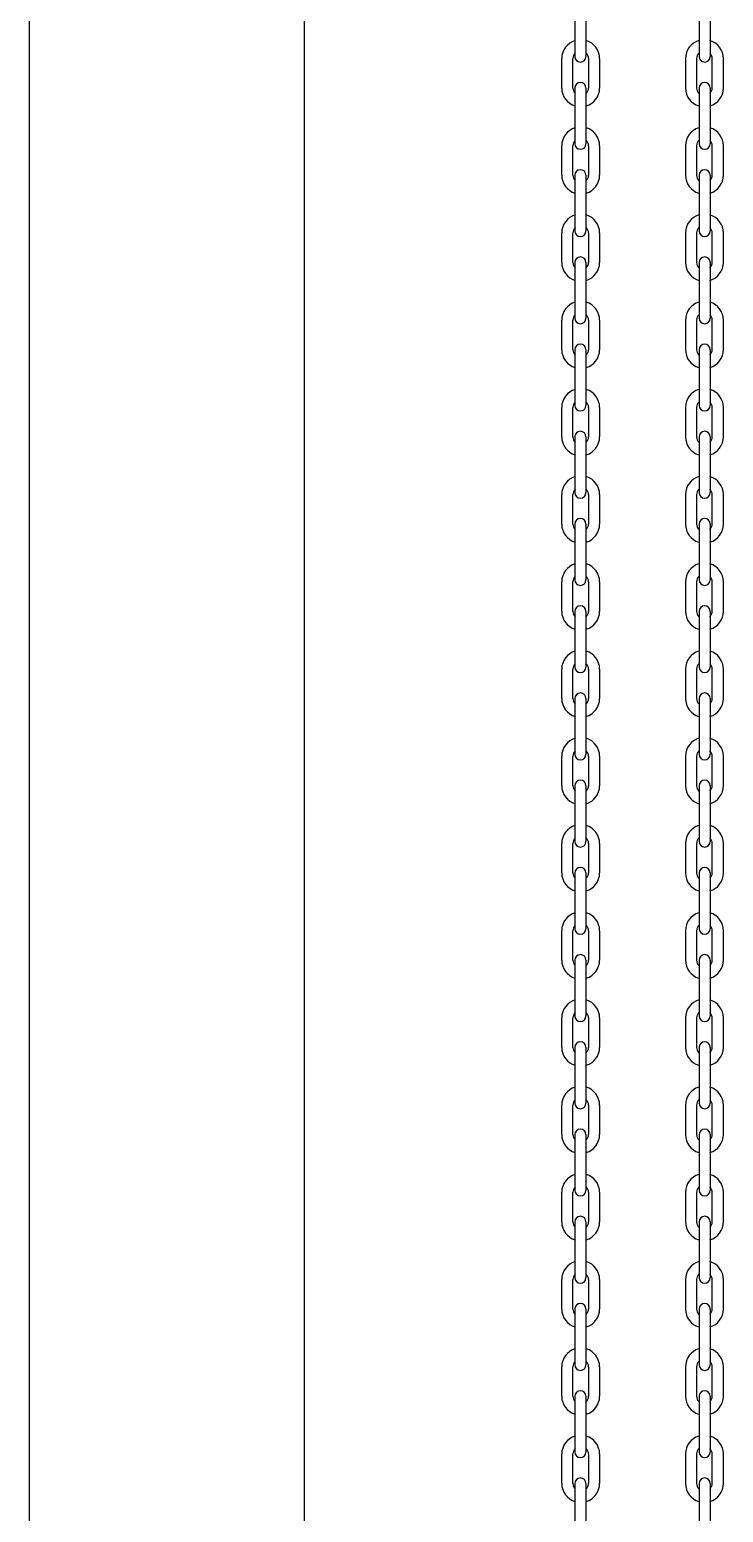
# Model space of a CAD drawing. Header units: millimetres. Extents: x 909 to 159266, y 137 to 21462.
# Drawn here: x 91008.1 to 91174.2, y 13634.5 to 13989.3 of the extents above; entities that cross this region are included whole.
import ezdxf

# ---------------------------------------------------------------- set-up
doc = ezdxf.new("R2010")
doc.units = ezdxf.units.MM
doc.header["$LTSCALE"] = 50
doc.header["$MEASUREMENT"] = 0
doc.layers.add('OHD Frame', color=2, linetype='Continuous')
doc.layers.add('OHD Track', color=4, linetype='Continuous')

msp = doc.modelspace()

# ---------------------------------------------------------------- linework, layer by layer
at = {"color": 7, "linetype": 'Continuous'}
for p, q in [((91138.62, 13996.18, 0), (91138.62, 13982.85, 0)), ((91141.29, 13996.18, 0), (91141.29, 13982.85, 0)), ((91168.37, 13996.18, 0), (91168.37, 13982.85, 0)), ((91171.04, 13996.18, 0), (91171.04, 13982.85, 0)), ((91135.49, 13975.31, 0), (91135.49, 13982.38, 0)), ((91138.16, 13975.31, 0), (91138.16, 13982.38, 0)), ((91141.89, 13982.38, 0), (91141.89, 13975.31, 0)), ((91144.56, 13982.38, 0), (91144.56, 13975.31, 0)), ((91165.1, 13982.38, 0), (91165.1, 13975.31, 0)), ((91167.77, 13982.38, 0), (91167.77, 13975.31, 0)), ((91171.5, 13975.31, 0), (91171.5, 13982.38, 0)), ((91174.17, 13975.31, 0), (91174.17, 13982.38, 0)), ((91138.62, 13975.31, 0), (91138.62, 13961.98, 0)), ((91141.29, 13975.31, 0), (91141.29, 13961.98, 0)), ((91168.37, 13975.31, 0), (91168.37, 13961.98, 0)), ((91171.04, 13975.31, 0), (91171.04, 13961.98, 0)), ((91135.49, 13954.45, 0), (91135.49, 13961.51, 0)), ((91138.16, 13954.45, 0), (91138.16, 13961.51, 0)), ((91141.89, 13961.51, 0), (91141.89, 13954.45, 0)), ((91144.56, 13961.51, 0), (91144.56, 13954.45, 0)), ((91165.1, 13961.51, 0), (91165.1, 13954.45, 0)), ((91167.77, 13961.51, 0), (91167.77, 13954.45, 0)), ((91171.5, 13954.45, 0), (91171.5, 13961.51, 0)), ((91174.17, 13954.45, 0), (91174.17, 13961.51, 0)), ((91138.62, 13954.45, 0), (91138.62, 13941.11, 0)), ((91141.29, 13954.45, 0), (91141.29, 13941.11, 0)), ((91168.37, 13954.45, 0), (91168.37, 13941.11, 0)), ((91171.04, 13954.45, 0), (91171.04, 13941.11, 0)), ((91135.49, 13933.58, 0), (91135.49, 13940.65, 0)), ((91138.16, 13933.58, 0), (91138.16, 13940.65, 0)), ((91141.89, 13940.65, 0), (91141.89, 13933.58, 0)), ((91144.56, 13940.65, 0), (91144.56, 13933.58, 0)), ((91165.1, 13940.65, 0), (91165.1, 13933.58, 0)), ((91167.77, 13940.65, 0), (91167.77, 13933.58, 0)), ((91171.5, 13933.58, 0), (91171.5, 13940.65, 0)), ((91174.17, 13933.58, 0), (91174.17, 13940.65, 0)), ((91138.62, 13933.58, 0), (91138.62, 13920.25, 0)), ((91141.29, 13933.58, 0), (91141.29, 13920.25, 0)), ((91168.37, 13933.58, 0), (91168.37, 13920.25, 0)), ((91171.04, 13933.58, 0), (91171.04, 13920.25, 0)), ((91135.49, 13912.71, 0), (91135.49, 13919.78, 0)), ((91138.16, 13912.71, 0), (91138.16, 13919.78, 0)), ((91141.89, 13919.78, 0), (91141.89, 13912.71, 0)), ((91144.56, 13919.78, 0), (91144.56, 13912.71, 0)), ((91165.1, 13919.78, 0), (91165.1, 13912.71, 0)), ((91167.77, 13919.78, 0), (91167.77, 13912.71, 0)), ((91171.5, 13912.71, 0), (91171.5, 13919.78, 0)), ((91174.17, 13912.71, 0), (91174.17, 13919.78, 0)), ((91138.62, 13912.71, 0), (91138.62, 13899.38, 0)), ((91141.29, 13912.71, 0), (91141.29, 13899.38, 0)), ((91168.37, 13912.71, 0), (91168.37, 13899.38, 0)), ((91171.04, 13912.71, 0), (91171.04, 13899.38, 0)), ((91135.49, 13891.85, 0), (91135.49, 13898.91, 0)), ((91138.16, 13891.85, 0), (91138.16, 13898.91, 0)), ((91141.89, 13898.91, 0), (91141.89, 13891.85, 0)), ((91144.56, 13898.91, 0), (91144.56, 13891.85, 0)), ((91165.1, 13898.91, 0), (91165.1, 13891.85, 0)), ((91167.77, 13898.91, 0), (91167.77, 13891.85, 0)), ((91171.5, 13891.85, 0), (91171.5, 13898.91, 0)), ((91174.17, 13891.85, 0), (91174.17, 13898.91, 0)), ((91138.62, 13891.85, 0), (91138.62, 13878.51, 0)), ((91141.29, 13891.85, 0), (91141.29, 13878.51, 0)), ((91168.37, 13891.85, 0), (91168.37, 13878.51, 0)), ((91171.04, 13891.85, 0), (91171.04, 13878.51, 0)), ((91135.49, 13870.98, 0), (91135.49, 13878.05, 0)), ((91138.16, 13870.98, 0), (91138.16, 13878.05, 0)), ((91141.89, 13878.05, 0), (91141.89, 13870.98, 0)), ((91144.56, 13878.05, 0), (91144.56, 13870.98, 0)), ((91165.1, 13878.05, 0), (91165.1, 13870.98, 0)), ((91167.77, 13878.05, 0), (91167.77, 13870.98, 0)), ((91171.5, 13870.98, 0), (91171.5, 13878.05, 0)), ((91174.17, 13870.98, 0), (91174.17, 13878.05, 0)), ((91138.62, 13870.98, 0), (91138.62, 13857.65, 0)), ((91141.29, 13870.98, 0), (91141.29, 13857.65, 0)), ((91168.37, 13870.98, 0), (91168.37, 13857.65, 0)), ((91171.04, 13870.98, 0), (91171.04, 13857.65, 0)), ((91135.49, 13850.11, 0), (91135.49, 13857.18, 0)), ((91138.16, 13850.11, 0), (91138.16, 13857.18, 0)), ((91141.89, 13857.18, 0), (91141.89, 13850.11, 0)), ((91144.56, 13857.18, 0), (91144.56, 13850.11, 0)), ((91165.1, 13857.18, 0), (91165.1, 13850.11, 0)), ((91167.77, 13857.18, 0), (91167.77, 13850.11, 0)), ((91171.5, 13850.11, 0), (91171.5, 13857.18, 0)), ((91174.17, 13850.11, 0), (91174.17, 13857.18, 0)), ((91138.62, 13850.11, 0), (91138.62, 13836.78, 0)), ((91141.29, 13850.11, 0), (91141.29, 13836.78, 0)), ((91168.37, 13850.11, 0), (91168.37, 13836.78, 0)), ((91171.04, 13850.11, 0), (91171.04, 13836.78, 0)), ((91135.49, 13829.25, 0), (91135.49, 13836.31, 0)), ((91138.16, 13829.25, 0), (91138.16, 13836.31, 0)), ((91141.89, 13836.31, 0), (91141.89, 13829.25, 0)), ((91144.56, 13836.31, 0), (91144.56, 13829.25, 0)), ((91165.1, 13836.31, 0), (91165.1, 13829.25, 0)), ((91167.77, 13836.31, 0), (91167.77, 13829.25, 0)), ((91171.5, 13829.25, 0), (91171.5, 13836.31, 0)), ((91174.17, 13829.25, 0), (91174.17, 13836.31, 0)), ((91138.62, 13829.25, 0), (91138.62, 13815.91, 0)), ((91141.29, 13829.25, 0), (91141.29, 13815.91, 0)), ((91168.37, 13829.25, 0), (91168.37, 13815.91, 0)), ((91171.04, 13829.25, 0), (91171.04, 13815.91, 0)), ((91135.49, 13808.38, 0), (91135.49, 13815.45, 0)), ((91138.16, 13808.38, 0), (91138.16, 13815.45, 0)), ((91141.89, 13815.45, 0), (91141.89, 13808.38, 0)), ((91144.56, 13815.45, 0), (91144.56, 13808.38, 0)), ((91165.1, 13815.45, 0), (91165.1, 13808.38, 0)), ((91167.77, 13815.45, 0), (91167.77, 13808.38, 0)), ((91171.5, 13808.38, 0), (91171.5, 13815.45, 0)), ((91174.17, 13808.38, 0), (91174.17, 13815.45, 0)), ((91138.62, 13808.38, 0), (91138.62, 13795.05, 0)), ((91141.29, 13808.38, 0), (91141.29, 13795.05, 0)), ((91168.37, 13808.38, 0), (91168.37, 13795.05, 0)), ((91171.04, 13808.38, 0), (91171.04, 13795.05, 0)), ((91135.49, 13787.51, 0), (91135.49, 13794.58, 0)), ((91138.16, 13787.51, 0), (91138.16, 13794.58, 0)), ((91141.89, 13794.58, 0), (91141.89, 13787.51, 0)), ((91144.56, 13794.58, 0), (91144.56, 13787.51, 0)), ((91165.1, 13794.58, 0), (91165.1, 13787.51, 0)), ((91167.77, 13794.58, 0), (91167.77, 13787.51, 0)), ((91171.5, 13787.51, 0), (91171.5, 13794.58, 0)), ((91174.17, 13787.51, 0), (91174.17, 13794.58, 0)), ((91138.62, 13787.51, 0), (91138.62, 13774.18, 0)), ((91141.29, 13787.51, 0), (91141.29, 13774.18, 0)), ((91168.37, 13787.51, 0), (91168.37, 13774.18, 0)), ((91171.04, 13787.51, 0), (91171.04, 13774.18, 0)), ((91135.49, 13766.64, 0), (91135.49, 13773.71, 0)), ((91138.16, 13766.64, 0), (91138.16, 13773.71, 0)), ((91141.89, 13773.71, 0), (91141.89, 13766.64, 0)), ((91144.56, 13773.71, 0), (91144.56, 13766.64, 0)), ((91165.1, 13773.71, 0), (91165.1, 13766.64, 0)), ((91167.77, 13773.71, 0), (91167.77, 13766.64, 0)), ((91171.5, 13766.64, 0), (91171.5, 13773.71, 0)), ((91174.17, 13766.64, 0), (91174.17, 13773.71, 0)), ((91138.62, 13766.64, 0), (91138.62, 13753.31, 0)), ((91141.29, 13766.64, 0), (91141.29, 13753.31, 0)), ((91168.37, 13766.64, 0), (91168.37, 13753.31, 0)), ((91171.04, 13766.64, 0), (91171.04, 13753.31, 0)), ((91135.49, 13745.78, 0), (91135.49, 13752.84, 0)), ((91138.16, 13745.78, 0), (91138.16, 13752.84, 0)), ((91141.89, 13752.84, 0), (91141.89, 13745.78, 0)), ((91144.56, 13752.84, 0), (91144.56, 13745.78, 0)), ((91165.1, 13752.84, 0), (91165.1, 13745.78, 0)), ((91167.77, 13752.84, 0), (91167.77, 13745.78, 0)), ((91171.5, 13745.78, 0), (91171.5, 13752.84, 0)), ((91174.17, 13745.78, 0), (91174.17, 13752.84, 0)), ((91138.62, 13745.78, 0), (91138.62, 13732.44, 0)), ((91141.29, 13745.78, 0), (91141.29, 13732.44, 0)), ((91168.37, 13745.78, 0), (91168.37, 13732.44, 0)), ((91171.04, 13745.78, 0), (91171.04, 13732.44, 0)), ((91135.49, 13724.91, 0), (91135.49, 13731.98, 0)), ((91138.16, 13724.91, 0), (91138.16, 13731.98, 0)), ((91141.89, 13731.98, 0), (91141.89, 13724.91, 0)), ((91144.56, 13731.98, 0), (91144.56, 13724.91, 0)), ((91165.1, 13731.98, 0), (91165.1, 13724.91, 0)), ((91167.77, 13731.98, 0), (91167.77, 13724.91, 0)), ((91171.5, 13724.91, 0), (91171.5, 13731.98, 0)), ((91174.17, 13724.91, 0), (91174.17, 13731.98, 0)), ((91138.62, 13724.91, 0), (91138.62, 13711.58, 0)), ((91141.29, 13724.91, 0), (91141.29, 13711.58, 0)), ((91168.37, 13724.91, 0), (91168.37, 13711.58, 0)), ((91171.04, 13724.91, 0), (91171.04, 13711.58, 0)), ((91135.49, 13704.04, 0), (91135.49, 13711.11, 0)), ((91138.16, 13704.04, 0), (91138.16, 13711.11, 0)), ((91141.89, 13711.11, 0), (91141.89, 13704.04, 0)), ((91144.56, 13711.11, 0), (91144.56, 13704.04, 0)), ((91165.1, 13711.11, 0), (91165.1, 13704.04, 0)), ((91167.77, 13711.11, 0), (91167.77, 13704.04, 0)), ((91171.5, 13704.04, 0), (91171.5, 13711.11, 0)), ((91174.17, 13704.04, 0), (91174.17, 13711.11, 0)), ((91138.62, 13704.04, 0), (91138.62, 13690.71, 0)), ((91141.29, 13704.04, 0), (91141.29, 13690.71, 0)), ((91168.37, 13704.04, 0), (91168.37, 13690.71, 0)), ((91171.04, 13704.04, 0), (91171.04, 13690.71, 0)), ((91135.49, 13683.18, 0), (91135.49, 13690.24, 0)), ((91138.16, 13683.18, 0), (91138.16, 13690.24, 0)), ((91141.89, 13690.24, 0), (91141.89, 13683.18, 0)), ((91144.56, 13690.24, 0), (91144.56, 13683.18, 0)), ((91165.1, 13690.24, 0), (91165.1, 13683.18, 0)), ((91167.77, 13690.24, 0), (91167.77, 13683.18, 0)), ((91171.5, 13683.18, 0), (91171.5, 13690.24, 0)), ((91174.17, 13683.18, 0), (91174.17, 13690.24, 0)), ((91138.62, 13683.18, 0), (91138.62, 13669.84, 0)), ((91141.29, 13683.18, 0), (91141.29, 13669.84, 0)), ((91168.37, 13683.18, 0), (91168.37, 13669.84, 0)), ((91171.04, 13683.18, 0), (91171.04, 13669.84, 0)), ((91135.49, 13662.31, 0), (91135.49, 13669.38, 0)), ((91138.16, 13662.31, 0), (91138.16, 13669.38, 0)), ((91141.89, 13669.38, 0), (91141.89, 13662.31, 0)), ((91144.56, 13669.38, 0), (91144.56, 13662.31, 0)), ((91165.1, 13669.38, 0), (91165.1, 13662.31, 0)), ((91167.77, 13669.38, 0), (91167.77, 13662.31, 0)), ((91171.5, 13662.31, 0), (91171.5, 13669.38, 0)), ((91174.17, 13662.31, 0), (91174.17, 13669.38, 0)), ((91138.62, 13662.31, 0), (91138.62, 13648.98, 0)), ((91141.29, 13662.31, 0), (91141.29, 13648.98, 0)), ((91168.37, 13662.31, 0), (91168.37, 13648.98, 0)), ((91171.04, 13662.31, 0), (91171.04, 13648.98, 0)), ((91135.49, 13641.44, 0), (91135.49, 13648.51, 0)), ((91138.16, 13641.44, 0), (91138.16, 13648.51, 0)), ((91141.89, 13648.51, 0), (91141.89, 13641.44, 0)), ((91144.56, 13648.51, 0), (91144.56, 13641.44, 0)), ((91165.1, 13648.51, 0), (91165.1, 13641.44, 0)), ((91167.77, 13648.51, 0), (91167.77, 13641.44, 0)), ((91171.5, 13641.44, 0), (91171.5, 13648.51, 0)), ((91174.17, 13641.44, 0), (91174.17, 13648.51, 0)), ((91138.62, 13641.44, 0), (91138.62, 13628.11, 0)), ((91141.29, 13641.44, 0), (91141.29, 13628.11, 0)), ((91168.37, 13641.44, 0), (91168.37, 13628.11, 0)), ((91171.04, 13641.44, 0), (91171.04, 13628.11, 0))]:
    msp.add_line(p, q, dxfattribs=at)
for centre, radius, start, end in [((91139.96, 13982.38, 0), 4.47, 106.4768, 180), ((91140.09, 13982.38, 0), 4.47, 0, 73.5232), ((91169.57, 13982.38, 0), 4.47, 106.4768, 180), ((91169.7, 13982.38, 0), 4.47, 0, 73.5232), ((91139.96, 13982.38, 0), 1.8, 134.9422, 180), ((91139.96, 13982.85, 0), 1.33, 180, 0), ((91140.09, 13982.38, 0), 1.8, 0, 45.0578), ((91169.57, 13982.38, 0), 1.8, 134.9422, 180), ((91169.7, 13982.85, 0), 1.33, 180, 0), ((91169.7, 13982.38, 0), 1.8, 0, 45.0578), ((91139.96, 13975.31, 0), 1.33, 0, 180), ((91169.7, 13975.31, 0), 1.33, 0, 180), ((91139.96, 13975.31, 0), 4.47, 180, 253.5232), ((91139.96, 13975.31, 0), 1.8, 180, 225.0578), ((91140.09, 13975.31, 0), 4.47, 286.4768, 0), ((91140.09, 13975.31, 0), 1.8, 314.9422, 0), ((91169.57, 13975.31, 0), 4.47, 180, 253.5232), ((91169.57, 13975.31, 0), 1.8, 180, 225.0578), ((91169.7, 13975.31, 0), 4.47, 286.4768, 0), ((91169.7, 13975.31, 0), 1.8, 314.9422, 0), ((91139.96, 13961.51, 0), 4.47, 106.4768, 180), ((91139.96, 13961.51, 0), 1.8, 134.9422, 180), ((91140.09, 13961.51, 0), 4.47, 0, 73.5232), ((91140.09, 13961.51, 0), 1.8, 0, 45.0578), ((91169.57, 13961.51, 0), 4.47, 106.4768, 180), ((91169.57, 13961.51, 0), 1.8, 134.9422, 180), ((91169.7, 13961.51, 0), 4.47, 0, 73.5232), ((91169.7, 13961.51, 0), 1.8, 0, 45.0578), ((91139.96, 13961.98, 0), 1.33, 180, 0), ((91169.7, 13961.98, 0), 1.33, 180, 0), ((91139.96, 13954.45, 0), 1.33, 0, 180), ((91169.7, 13954.45, 0), 1.33, 0, 180), ((91139.96, 13954.45, 0), 4.47, 180, 253.5232), ((91139.96, 13954.45, 0), 1.8, 180, 225.0578), ((91140.09, 13954.45, 0), 4.47, 286.4768, 0), ((91140.09, 13954.45, 0), 1.8, 314.9422, 0), ((91169.57, 13954.45, 0), 4.47, 180, 253.5232), ((91169.57, 13954.45, 0), 1.8, 180, 225.0578), ((91169.7, 13954.45, 0), 4.47, 286.4768, 0), ((91169.7, 13954.45, 0), 1.8, 314.9422, 0), ((91139.96, 13940.65, 0), 4.47, 106.4768, 180), ((91140.09, 13940.65, 0), 4.47, 0, 73.5232), ((91169.57, 13940.65, 0), 4.47, 106.4768, 180), ((91169.7, 13940.65, 0), 4.47, 0, 73.5232), ((91139.96, 13940.65, 0), 1.8, 134.9422, 180), ((91139.96, 13941.11, 0), 1.33, 180, 0), ((91140.09, 13940.65, 0), 1.8, 0, 45.0578), ((91169.57, 13940.65, 0), 1.8, 134.9422, 180), ((91169.7, 13941.11, 0), 1.33, 180, 0), ((91169.7, 13940.65, 0), 1.8, 0, 45.0578), ((91139.96, 13933.58, 0), 1.33, 0, 180), ((91169.7, 13933.58, 0), 1.33, 0, 180), ((91139.96, 13933.58, 0), 4.47, 180, 253.5232), ((91139.96, 13933.58, 0), 1.8, 180, 225.0578), ((91140.09, 13933.58, 0), 4.47, 286.4768, 0), ((91140.09, 13933.58, 0), 1.8, 314.9422, 0), ((91169.57, 13933.58, 0), 4.47, 180, 253.5232), ((91169.57, 13933.58, 0), 1.8, 180, 225.0578), ((91169.7, 13933.58, 0), 4.47, 286.4768, 0), ((91169.7, 13933.58, 0), 1.8, 314.9422, 0), ((91139.96, 13919.78, 0), 4.47, 106.4768, 180), ((91140.09, 13919.78, 0), 4.47, 0, 73.5232), ((91169.57, 13919.78, 0), 4.47, 106.4768, 180), ((91169.7, 13919.78, 0), 4.47, 0, 73.5232), ((91139.96, 13919.78, 0), 1.8, 134.9422, 180), ((91139.96, 13920.25, 0), 1.33, 180, 0), ((91140.09, 13919.78, 0), 1.8, 0, 45.0578), ((91169.57, 13919.78, 0), 1.8, 134.9422, 180), ((91169.7, 13920.25, 0), 1.33, 180, 0), ((91169.7, 13919.78, 0), 1.8, 0, 45.0578), ((91139.96, 13912.71, 0), 1.33, 0, 180), ((91169.7, 13912.71, 0), 1.33, 0, 180), ((91139.96, 13912.71, 0), 4.47, 180, 253.5232), ((91139.96, 13912.71, 0), 1.8, 180, 225.0578), ((91140.09, 13912.71, 0), 4.47, 286.4768, 0), ((91140.09, 13912.71, 0), 1.8, 314.9422, 0), ((91169.57, 13912.71, 0), 4.47, 180, 253.5232), ((91169.57, 13912.71, 0), 1.8, 180, 225.0578), ((91169.7, 13912.71, 0), 4.47, 286.4768, 0), ((91169.7, 13912.71, 0), 1.8, 314.9422, 0), ((91139.96, 13898.91, 0), 4.47, 106.4768, 180), ((91140.09, 13898.91, 0), 4.47, 0, 73.5232), ((91169.57, 13898.91, 0), 4.47, 106.4768, 180), ((91169.7, 13898.91, 0), 4.47, 0, 73.5232), ((91139.96, 13898.91, 0), 1.8, 134.9422, 180), ((91139.96, 13899.38, 0), 1.33, 180, 0), ((91140.09, 13898.91, 0), 1.8, 0, 45.0578), ((91169.57, 13898.91, 0), 1.8, 134.9422, 180), ((91169.7, 13899.38, 0), 1.33, 180, 0), ((91169.7, 13898.91, 0), 1.8, 0, 45.0578), ((91139.96, 13891.85, 0), 4.47, 180, 253.5232), ((91139.96, 13891.85, 0), 1.8, 180, 225.0578), ((91139.96, 13891.85, 0), 1.33, 0, 180), ((91140.09, 13891.85, 0), 4.47, 286.4768, 0), ((91140.09, 13891.85, 0), 1.8, 314.9422, 0), ((91169.57, 13891.85, 0), 4.47, 180, 253.5232), ((91169.57, 13891.85, 0), 1.8, 180, 225.0578), ((91169.7, 13891.85, 0), 1.33, 0, 180), ((91169.7, 13891.85, 0), 4.47, 286.4768, 0), ((91169.7, 13891.85, 0), 1.8, 314.9422, 0), ((91139.96, 13878.05, 0), 4.47, 106.4768, 180), ((91140.09, 13878.05, 0), 4.47, 0, 73.5232), ((91169.57, 13878.05, 0), 4.47, 106.4768, 180), ((91169.7, 13878.05, 0), 4.47, 0, 73.5232), ((91139.96, 13878.05, 0), 1.8, 134.9422, 180), ((91139.96, 13878.51, 0), 1.33, 180, 0), ((91140.09, 13878.05, 0), 1.8, 0, 45.0578), ((91169.57, 13878.05, 0), 1.8, 134.9422, 180), ((91169.7, 13878.51, 0), 1.33, 180, 0), ((91169.7, 13878.05, 0), 1.8, 0, 45.0578), ((91139.96, 13870.96, 0), 4.47, 180, 253.5232), ((91139.96, 13870.98, 0), 1.8, 180, 225.0578), ((91139.96, 13870.96, 0), 1.8, 180, 225.0578), ((91139.96, 13870.98, 0), 1.33, 0, 180), ((91140.09, 13870.98, 0), 1.8, 314.9422, 0), ((91140.09, 13870.96, 0), 4.47, 286.4768, 0), ((91169.57, 13870.96, 0), 4.47, 180, 253.5232), ((91169.57, 13870.98, 0), 1.8, 180, 225.0578), ((91169.57, 13870.96, 0), 1.8, 180, 225.0578), ((91169.7, 13870.98, 0), 1.33, 0, 180), ((91169.7, 13870.96, 0), 4.47, 286.4768, 0), ((91169.7, 13870.98, 0), 1.8, 314.9422, 0), ((91139.96, 13857.18, 0), 4.47, 106.4768, 180), ((91140.09, 13857.18, 0), 4.47, 0, 73.5232), ((91169.57, 13857.18, 0), 4.47, 106.4768, 180), ((91169.7, 13857.18, 0), 4.47, 0, 73.5232), ((91139.96, 13857.18, 0), 1.8, 134.9422, 180), ((91139.96, 13857.65, 0), 1.33, 180, 0), ((91140.09, 13857.18, 0), 1.8, 0, 45.0578), ((91169.57, 13857.18, 0), 1.8, 134.9422, 180), ((91169.7, 13857.65, 0), 1.33, 180, 0), ((91169.7, 13857.18, 0), 1.8, 0, 45.0578), ((91139.96, 13850.11, 0), 4.47, 180, 253.5232), ((91139.96, 13850.11, 0), 1.8, 180, 225.0578), ((91139.96, 13850.11, 0), 1.33, 0, 180), ((91140.09, 13850.11, 0), 4.47, 286.4768, 0), ((91140.09, 13850.11, 0), 1.8, 314.9422, 0), ((91169.57, 13850.11, 0), 4.47, 180, 253.5232), ((91169.57, 13850.11, 0), 1.8, 180, 225.0578), ((91169.7, 13850.11, 0), 1.33, 0, 180), ((91169.7, 13850.11, 0), 4.47, 286.4768, 0), ((91169.7, 13850.11, 0), 1.8, 314.9422, 0), ((91139.96, 13836.31, 0), 4.47, 106.4768, 180), ((91140.09, 13836.31, 0), 4.47, 0, 73.5232), ((91169.57, 13836.31, 0), 4.47, 106.4768, 180), ((91169.7, 13836.31, 0), 4.47, 0, 73.5232), ((91139.96, 13836.31, 0), 1.8, 134.9422, 180), ((91139.96, 13836.78, 0), 1.33, 180, 0), ((91140.09, 13836.31, 0), 1.8, 0, 45.0578), ((91169.57, 13836.31, 0), 1.8, 134.9422, 180), ((91169.7, 13836.78, 0), 1.33, 180, 0), ((91169.7, 13836.31, 0), 1.8, 0, 45.0578), ((91139.96, 13829.25, 0), 4.47, 180, 253.5232), ((91139.96, 13829.25, 0), 1.8, 180, 225.0578), ((91139.96, 13829.25, 0), 1.33, 0, 180), ((91140.09, 13829.25, 0), 4.47, 286.4768, 0), ((91140.09, 13829.25, 0), 1.8, 314.9422, 0), ((91169.57, 13829.25, 0), 4.47, 180, 253.5232), ((91169.57, 13829.25, 0), 1.8, 180, 225.0578), ((91169.7, 13829.25, 0), 1.33, 0, 180), ((91169.7, 13829.25, 0), 4.47, 286.4768, 0), ((91169.7, 13829.25, 0), 1.8, 314.9422, 0), ((91139.96, 13815.45, 0), 4.47, 106.4768, 180), ((91140.09, 13815.45, 0), 4.47, 0, 73.5232), ((91169.57, 13815.45, 0), 4.47, 106.4768, 180), ((91169.7, 13815.45, 0), 4.47, 0, 73.5232), ((91139.96, 13815.45, 0), 1.8, 134.9422, 180), ((91139.96, 13815.91, 0), 1.33, 180, 0), ((91140.09, 13815.45, 0), 1.8, 0, 45.0578), ((91169.57, 13815.45, 0), 1.8, 134.9422, 180), ((91169.7, 13815.91, 0), 1.33, 180, 0), ((91169.7, 13815.45, 0), 1.8, 0, 45.0578), ((91139.96, 13808.38, 0), 4.47, 180, 253.5232), ((91139.96, 13808.38, 0), 1.8, 180, 225.0578), ((91139.96, 13808.38, 0), 1.33, 0, 180), ((91140.09, 13808.38, 0), 4.47, 286.4768, 0), ((91140.09, 13808.38, 0), 1.8, 314.9422, 0), ((91169.57, 13808.38, 0), 4.47, 180, 253.5232), ((91169.57, 13808.38, 0), 1.8, 180, 225.0578), ((91169.7, 13808.38, 0), 1.33, 0, 180), ((91169.7, 13808.38, 0), 4.47, 286.4768, 0), ((91169.7, 13808.38, 0), 1.8, 314.9422, 0), ((91139.96, 13794.58, 0), 4.47, 106.4768, 180), ((91139.96, 13794.58, 0), 1.8, 134.9422, 180), ((91140.09, 13794.58, 0), 4.47, 0, 73.5232), ((91140.09, 13794.58, 0), 1.8, 0, 45.0578), ((91169.57, 13794.58, 0), 4.47, 106.4768, 180), ((91169.57, 13794.58, 0), 1.8, 134.9422, 180), ((91169.7, 13794.58, 0), 4.47, 0, 73.5232), ((91169.7, 13794.58, 0), 1.8, 0, 45.0578), ((91139.96, 13795.05, 0), 1.33, 180, 0), ((91169.7, 13795.05, 0), 1.33, 180, 0), ((91139.96, 13787.51, 0), 1.33, 0, 180), ((91169.7, 13787.51, 0), 1.33, 0, 180), ((91139.96, 13787.51, 0), 4.47, 180, 253.5232), ((91139.96, 13787.51, 0), 1.8, 180, 225.0578), ((91140.09, 13787.51, 0), 4.47, 286.4768, 0), ((91140.09, 13787.51, 0), 1.8, 314.9422, 0), ((91169.57, 13787.51, 0), 4.47, 180, 253.5232), ((91169.57, 13787.51, 0), 1.8, 180, 225.0578), ((91169.7, 13787.51, 0), 4.47, 286.4768, 0), ((91169.7, 13787.51, 0), 1.8, 314.9422, 0), ((91139.96, 13773.71, 0), 4.47, 106.4768, 180), ((91140.09, 13773.71, 0), 4.47, 0, 73.5232), ((91169.57, 13773.71, 0), 4.47, 106.4768, 180), ((91169.7, 13773.71, 0), 4.47, 0, 73.5232), ((91139.96, 13773.71, 0), 1.8, 134.9422, 180), ((91140.09, 13773.71, 0), 1.8, 0, 45.0578), ((91169.57, 13773.71, 0), 1.8, 134.9422, 180), ((91169.7, 13773.71, 0), 1.8, 0, 45.0578), ((91139.96, 13774.18, 0), 1.33, 180, 0), ((91169.7, 13774.18, 0), 1.33, 180, 0), ((91139.96, 13766.64, 0), 1.33, 0, 180), ((91169.7, 13766.64, 0), 1.33, 0, 180), ((91139.96, 13766.64, 0), 4.47, 180, 253.5232), ((91139.96, 13766.64, 0), 1.8, 180, 225.0578), ((91140.09, 13766.64, 0), 4.47, 286.4768, 0), ((91140.09, 13766.64, 0), 1.8, 314.9422, 0), ((91169.57, 13766.64, 0), 4.47, 180, 253.5232), ((91169.57, 13766.64, 0), 1.8, 180, 225.0578), ((91169.7, 13766.64, 0), 4.47, 286.4768, 0), ((91169.7, 13766.64, 0), 1.8, 314.9422, 0), ((91139.96, 13752.84, 0), 4.47, 106.4768, 180), ((91140.09, 13752.84, 0), 4.47, 0, 73.5232), ((91169.57, 13752.84, 0), 4.47, 106.4768, 180), ((91169.7, 13752.84, 0), 4.47, 0, 73.5232), ((91139.96, 13752.84, 0), 1.8, 134.9422, 180), ((91139.96, 13753.31, 0), 1.33, 180, 0), ((91140.09, 13752.84, 0), 1.8, 0, 45.0578), ((91169.57, 13752.84, 0), 1.8, 134.9422, 180), ((91169.7, 13753.31, 0), 1.33, 180, 0), ((91169.7, 13752.84, 0), 1.8, 0, 45.0578), ((91139.96, 13745.78, 0), 1.33, 0, 180), ((91169.7, 13745.78, 0), 1.33, 0, 180), ((91139.96, 13745.78, 0), 4.47, 180, 253.5232), ((91139.96, 13745.78, 0), 1.8, 180, 225.0578), ((91140.09, 13745.78, 0), 4.47, 286.4768, 0), ((91140.09, 13745.78, 0), 1.8, 314.9422, 0), ((91169.57, 13745.78, 0), 4.47, 180, 253.5232), ((91169.57, 13745.78, 0), 1.8, 180, 225.0578), ((91169.7, 13745.78, 0), 4.47, 286.4768, 0), ((91169.7, 13745.78, 0), 1.8, 314.9422, 0), ((91139.96, 13731.98, 0), 4.47, 106.4768, 180), ((91140.09, 13731.98, 0), 4.47, 0, 73.5232), ((91169.57, 13731.98, 0), 4.47, 106.4768, 180), ((91169.7, 13731.98, 0), 4.47, 0, 73.5232), ((91139.96, 13731.98, 0), 1.8, 134.9422, 180), ((91139.96, 13732.44, 0), 1.33, 180, 0), ((91140.09, 13731.98, 0), 1.8, 0, 45.0578), ((91169.57, 13731.98, 0), 1.8, 134.9422, 180), ((91169.7, 13732.44, 0), 1.33, 180, 0), ((91169.7, 13731.98, 0), 1.8, 0, 45.0578), ((91139.96, 13724.91, 0), 4.47, 180, 253.5232), ((91139.96, 13724.91, 0), 1.8, 180, 225.0578), ((91139.96, 13724.91, 0), 1.33, 0, 180), ((91140.09, 13724.91, 0), 4.47, 286.4768, 0), ((91140.09, 13724.91, 0), 1.8, 314.9422, 0), ((91169.57, 13724.91, 0), 4.47, 180, 253.5232), ((91169.57, 13724.91, 0), 1.8, 180, 225.0578), ((91169.7, 13724.91, 0), 1.33, 0, 180), ((91169.7, 13724.91, 0), 4.47, 286.4768, 0), ((91169.7, 13724.91, 0), 1.8, 314.9422, 0), ((91139.96, 13711.11, 0), 4.47, 106.4768, 180), ((91140.09, 13711.11, 0), 4.47, 0, 73.5232), ((91169.57, 13711.11, 0), 4.47, 106.4768, 180), ((91169.7, 13711.11, 0), 4.47, 0, 73.5232), ((91139.96, 13711.11, 0), 1.8, 134.9422, 180), ((91139.96, 13711.58, 0), 1.33, 180, 0), ((91140.09, 13711.11, 0), 1.8, 0, 45.0578), ((91169.57, 13711.11, 0), 1.8, 134.9422, 180), ((91169.7, 13711.58, 0), 1.33, 180, 0), ((91169.7, 13711.11, 0), 1.8, 0, 45.0578), ((91139.96, 13704.04, 0), 4.47, 180, 253.5232), ((91139.96, 13704.04, 0), 1.8, 180, 225.0578), ((91139.96, 13704.04, 0), 1.33, 0, 180), ((91140.09, 13704.04, 0), 4.47, 286.4768, 0), ((91140.09, 13704.04, 0), 1.8, 314.9422, 0), ((91169.57, 13704.04, 0), 4.47, 180, 253.5232), ((91169.57, 13704.04, 0), 1.8, 180, 225.0578), ((91169.7, 13704.04, 0), 1.33, 0, 180), ((91169.7, 13704.04, 0), 4.47, 286.4768, 0), ((91169.7, 13704.04, 0), 1.8, 314.9422, 0), ((91139.96, 13690.24, 0), 4.47, 106.4768, 180), ((91140.09, 13690.24, 0), 4.47, 0, 73.5232), ((91169.57, 13690.24, 0), 4.47, 106.4768, 180), ((91169.7, 13690.24, 0), 4.47, 0, 73.5232), ((91139.96, 13690.24, 0), 1.8, 134.9422, 180), ((91139.96, 13690.71, 0), 1.33, 180, 0), ((91140.09, 13690.24, 0), 1.8, 0, 45.0578), ((91169.57, 13690.24, 0), 1.8, 134.9422, 180), ((91169.7, 13690.71, 0), 1.33, 180, 0), ((91169.7, 13690.24, 0), 1.8, 0, 45.0578), ((91139.96, 13683.18, 0), 4.47, 180, 253.5232), ((91139.96, 13683.18, 0), 1.8, 180, 225.0578), ((91139.96, 13683.18, 0), 1.33, 0, 180), ((91140.09, 13683.18, 0), 4.47, 286.4768, 0), ((91140.09, 13683.18, 0), 1.8, 314.9422, 0), ((91169.57, 13683.18, 0), 4.47, 180, 253.5232), ((91169.57, 13683.18, 0), 1.8, 180, 225.0578), ((91169.7, 13683.18, 0), 1.33, 0, 180), ((91169.7, 13683.18, 0), 4.47, 286.4768, 0), ((91169.7, 13683.18, 0), 1.8, 314.9422, 0), ((91139.96, 13669.38, 0), 4.47, 106.4768, 180), ((91140.09, 13669.38, 0), 4.47, 0, 73.5232), ((91169.57, 13669.38, 0), 4.47, 106.4768, 180), ((91169.7, 13669.38, 0), 4.47, 0, 73.5232), ((91139.96, 13669.38, 0), 1.8, 134.9422, 180), ((91139.96, 13669.84, 0), 1.33, 180, 0), ((91140.09, 13669.38, 0), 1.8, 0, 45.0578), ((91169.57, 13669.38, 0), 1.8, 134.9422, 180), ((91169.7, 13669.84, 0), 1.33, 180, 0), ((91169.7, 13669.38, 0), 1.8, 0, 45.0578), ((91139.96, 13662.31, 0), 4.47, 180, 253.5232), ((91139.96, 13662.31, 0), 1.8, 180, 225.0578), ((91139.96, 13662.31, 0), 1.33, 0, 180), ((91140.09, 13662.31, 0), 4.47, 286.4768, 0), ((91140.09, 13662.31, 0), 1.8, 314.9422, 0), ((91169.57, 13662.31, 0), 4.47, 180, 253.5232), ((91169.57, 13662.31, 0), 1.8, 180, 225.0578), ((91169.7, 13662.31, 0), 1.33, 0, 180), ((91169.7, 13662.31, 0), 4.47, 286.4768, 0), ((91169.7, 13662.31, 0), 1.8, 314.9422, 0), ((91139.96, 13648.51, 0), 4.47, 106.4768, 180), ((91140.09, 13648.51, 0), 4.47, 0, 73.5232), ((91169.57, 13648.51, 0), 4.47, 106.4768, 180), ((91169.7, 13648.51, 0), 4.47, 0, 73.5232), ((91139.96, 13648.51, 0), 1.8, 134.9422, 180), ((91139.96, 13648.98, 0), 1.33, 180, 0), ((91140.09, 13648.51, 0), 1.8, 0, 45.0578), ((91169.57, 13648.51, 0), 1.8, 134.9422, 180), ((91169.7, 13648.98, 0), 1.33, 180, 0), ((91169.7, 13648.51, 0), 1.8, 0, 45.0578), ((91139.96, 13641.44, 0), 4.47, 180, 253.5232), ((91139.96, 13641.44, 0), 1.8, 180, 225.0578), ((91139.96, 13641.44, 0), 1.33, 0, 180), ((91140.09, 13641.44, 0), 4.47, 286.4768, 0), ((91140.09, 13641.44, 0), 1.8, 314.9422, 0), ((91169.57, 13641.44, 0), 4.47, 180, 253.5232), ((91169.57, 13641.44, 0), 1.8, 180, 225.0578), ((91169.7, 13641.44, 0), 1.33, 0, 180), ((91169.7, 13641.44, 0), 4.47, 286.4768, 0), ((91169.7, 13641.44, 0), 1.8, 314.9422, 0)]:
    msp.add_arc(centre, radius, start, end, dxfattribs=at)
at = {"layer": 'OHD Frame'}
msp.add_line((91073.84, 18361.2, 0), (91073.84, 10886.2, 0), dxfattribs=at)
at = {"layer": 'OHD Track'}
msp.add_line((91008.14, 10886.2, 0), (91008.14, 18092.54, 0), dxfattribs=at)

doc.saveas('drawing.dxf')
